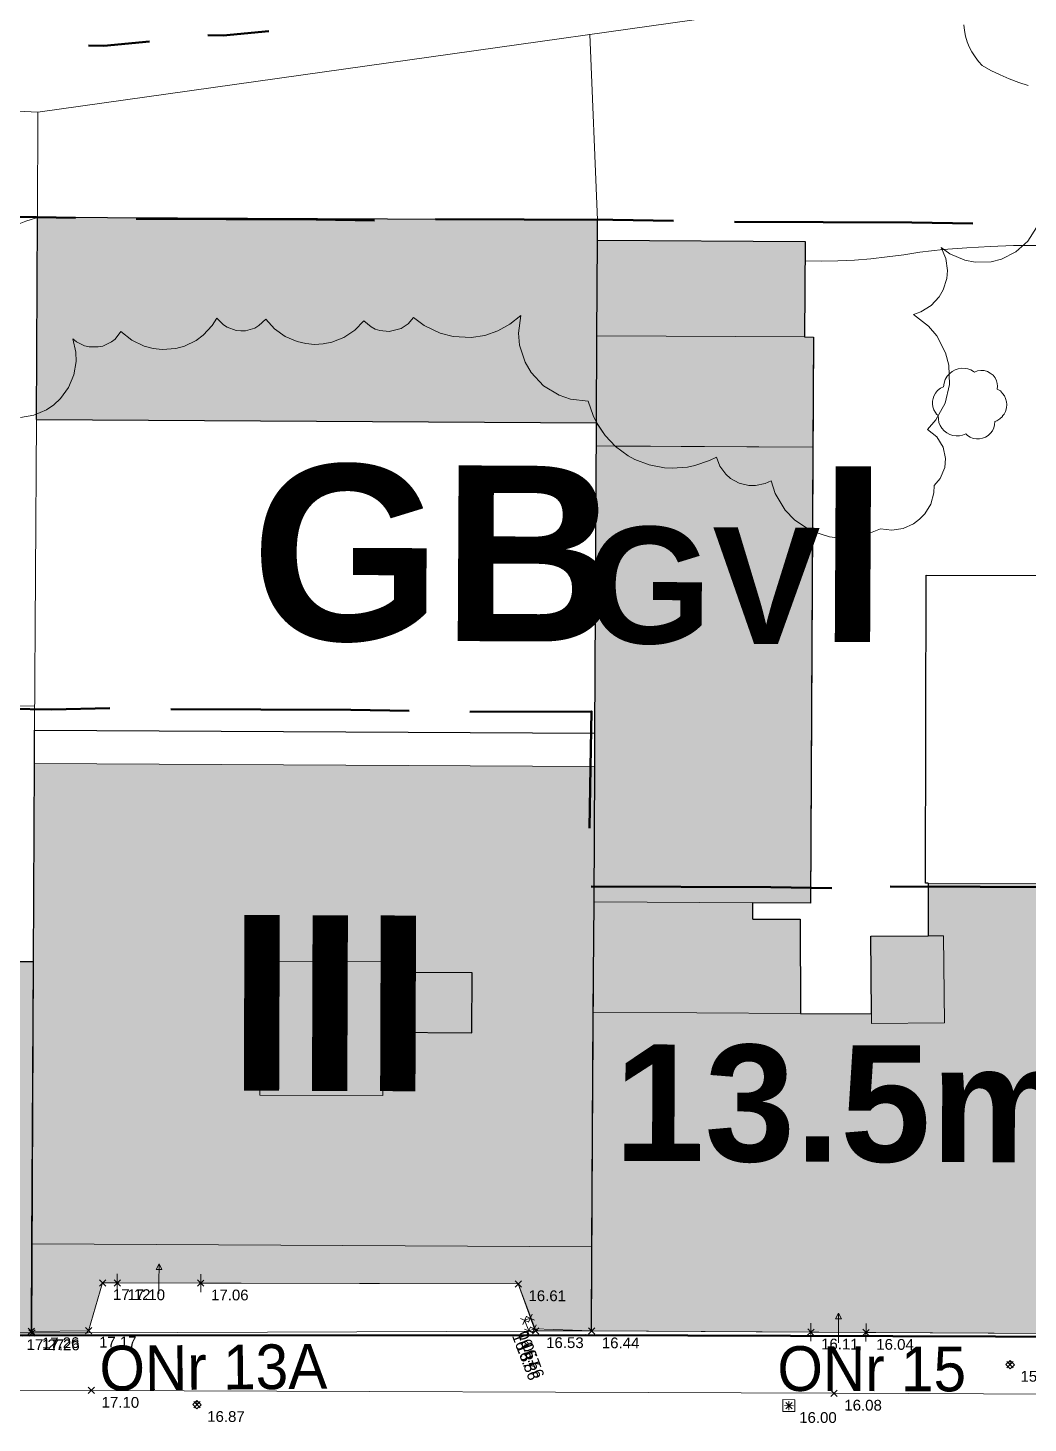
# Model space of a CAD drawing. Header units: metres. Extents: x -208 to 1512, y -277 to 123.
# Drawn here: x 748.25 to 781.78, y 10.38 to 57.13 of the extents above; entities that cross this region are included whole.
import ezdxf
from ezdxf.enums import TextEntityAlignment as Align

# ---------------------------------------------------------------- set-up
doc = ezdxf.new("R2010")
doc.units = ezdxf.units.M
doc.header["$MEASUREMENT"] = 0
for name, color, linetype in [('725 Nachbarbebauung', 7, 'Continuous'), ('730_DKM_Grenzen', 7, 'Continuous'), ('740_WienGV_Flwd-Bebauungsplan', 7, 'Continuous'), ('740_WienGV_Flwd-Bebauungsplan Text', 7, 'Continuous'), ('740_WienGV_Höhenkoten', 7, 'Continuous'), ('740_WienGV_L_Baum_ -gruppen_ Grünflächen', 7, 'Continuous'), ('740_WienGV_L_Böschungskante', 7, 'Continuous'), ('740_WienGV_L_Einbauten', 7, 'Continuous'), ('740_WienGV_L_Gebäude', 7, 'Continuous'), ('740_WienGV_L_Mauer_Sockel', 7, 'Continuous'), ('740_WienGV_T_Einbauten', 7, 'Continuous'), ('740_WienGV_T_Gebäude', 7, 'Continuous'), ('740_WienGV_T_Straßen_ Gehsteige_ Schienen', 7, 'Continuous'), ('740_WienGV_unbrauchbares', 7, 'Continuous'), ('918 Lageplan Beschriftung.x', 7, 'Continuous')]:
    doc.layers.add(name, color=color, linetype=linetype)
doc.styles.add('ERSTELLTER_STIL_12', font='arial.ttf', dxfattribs={"width": 1.000059})
doc.styles.add('ERSTELLTER_STIL_3', font='arial.ttf')
doc.styles.add('ERSTELLTER_STIL_5', font='arial.ttf', dxfattribs={"width": 0.936858})

# ---------------------------------------------------------------- blocks, each defined once
blk = doc.blocks.new('Decke_73_5', base_point=(724.943, 34.534))
at = {"layer": '725 Nachbarbebauung', "linetype": 'Continuous', "lineweight": 0, "true_color": 0x1f1f1f}
blk.add_hatch(color=250, dxfattribs=at).paths.add_polyline_path([(724.943, 34.534), (725.381, 14.773, 0.470004), (726.728, 13.518), (748.38, 13.401), (748.428, 25.842), (743.674, 25.871), (743.687, 27.749), (743.669, 27.969), (743.63, 28.186), (743.569, 28.397), (743.488, 28.601), (743.386, 28.797), (743.267, 28.981), (743.129, 29.153), (742.975, 29.311), (742.805, 29.451), (742.623, 29.575), (742.429, 29.68), (742.227, 29.765), (742.016, 29.829), (741.8, 29.872), (741.581, 29.894), (741.359, 29.894), (741.139, 29.871), (740.922, 29.827), (740.709, 29.761), (740.505, 29.675), (740.311, 29.569), (740.128, 29.443), (739.959, 29.299), (739.805, 29.14), (739.667, 28.965), (739.547, 28.778), (739.448, 28.581), (739.368, 28.374), (739.309, 28.16), (739.272, 27.941), (739.257, 25.888), (737.627, 25.9), (737.434, 34.465)])
at = {"layer": '725 Nachbarbebauung', "color": 8, "linetype": 'Continuous', "lineweight": 13, "flags": 128}
blk.add_lwpolyline([(724.943, 34.534), (725.381, 14.773, 0.470004), (726.728, 13.518), (748.38, 13.401), (748.428, 25.842), (743.674, 25.871), (743.687, 27.749), (743.669, 27.969), (743.63, 28.186), (743.569, 28.397), (743.488, 28.601), (743.386, 28.797), (743.267, 28.981), (743.129, 29.153), (742.975, 29.311), (742.805, 29.451), (742.623, 29.575), (742.429, 29.68), (742.227, 29.765), (742.016, 29.829), (741.8, 29.872), (741.581, 29.894), (741.359, 29.894), (741.139, 29.871), (740.922, 29.827), (740.709, 29.761), (740.505, 29.675), (740.311, 29.569), (740.128, 29.443), (739.959, 29.299), (739.805, 29.14), (739.667, 28.965), (739.547, 28.778), (739.448, 28.581), (739.368, 28.374), (739.309, 28.16), (739.272, 27.941), (739.257, 25.888), (737.627, 25.9), (737.434, 34.465)], format="xyb", close=True, dxfattribs=at)
blk = doc.blocks.new('Decke_74_5', base_point=(784.299, 13.375))
at = {"layer": '725 Nachbarbebauung', "linetype": 'Continuous', "lineweight": 0, "true_color": 0x1f1f1f}
blk.add_hatch(color=250, dxfattribs=at).paths.add_polyline_path([(784.299, 13.375), (784.307, 13.52), (784.318, 28.46), (778.427, 28.474), (778.423, 26.708), (776.502, 26.69), (776.527, 24.089), (774.143, 24.105), (767.2, 24.148), (767.144, 13.467)])
at = {"layer": '725 Nachbarbebauung', "color": 8, "linetype": 'Continuous', "lineweight": 13, "flags": 128}
blk.add_lwpolyline([(784.299, 13.375), (784.307, 13.52), (784.318, 28.46), (778.427, 28.474), (778.423, 26.708), (776.502, 26.69), (776.527, 24.089), (774.143, 24.105), (767.2, 24.148), (767.144, 13.467)], close=True, dxfattribs=at)
blk = doc.blocks.new('Decke_75_5', base_point=(767.144, 13.467))
at = {"layer": '725 Nachbarbebauung', "linetype": 'Continuous', "lineweight": 0, "true_color": 0x1f1f1f}
blk.add_hatch(color=250, dxfattribs=at).paths.add_polyline_path([(767.144, 13.467), (767.156, 16.287), (748.375, 16.392), (748.361, 13.451), (750.282, 13.476), (750.751, 15.078), (764.683, 15.043), (765.227, 13.538)])
at = {"layer": '725 Nachbarbebauung', "color": 8, "linetype": 'Continuous', "lineweight": 13, "flags": 128}
blk.add_lwpolyline([(767.144, 13.467), (767.156, 16.287), (748.375, 16.392), (748.361, 13.451), (750.282, 13.476), (750.751, 15.078), (764.683, 15.043), (765.227, 13.538)], close=True, dxfattribs=at)
blk = doc.blocks.new('Decke_76_5', base_point=(767.156, 16.287))
at = {"layer": '725 Nachbarbebauung', "linetype": 'Continuous', "lineweight": 0, "true_color": 0x1f1f1f}
blk.add_hatch(color=250, dxfattribs=at).paths.add_polyline_path([(767.156, 16.287), (767.251, 32.378), (748.47, 32.483), (748.375, 16.392)])
at = {"layer": '725 Nachbarbebauung', "color": 8, "linetype": 'Continuous', "lineweight": 13, "flags": 128}
blk.add_lwpolyline([(767.156, 16.287), (767.251, 32.378), (748.47, 32.483), (748.375, 16.392)], close=True, dxfattribs=at)
blk = doc.blocks.new('Decke_104_5', base_point=(767.344, 50.01))
at = {"layer": '725 Nachbarbebauung', "linetype": 'Continuous', "lineweight": 0, "true_color": 0x1f1f1f}
blk.add_hatch(color=250, dxfattribs=at).paths.add_polyline_path([(767.344, 50.01), (767.325, 46.809), (774.286, 46.772), (774.301, 49.322), (774.304, 49.972)])
at = {"layer": '725 Nachbarbebauung', "color": 8, "linetype": 'Continuous', "lineweight": 13, "flags": 128}
blk.add_lwpolyline([(774.286, 46.772), (774.301, 49.322), (774.304, 49.972), (767.344, 50.01)], dxfattribs=at)
blk = doc.blocks.new('Decke_105_5', base_point=(767.312, 43.899))
at = {"layer": '725 Nachbarbebauung', "linetype": 'Continuous', "lineweight": 0, "true_color": 0x1f1f1f}
blk.add_hatch(color=250, dxfattribs=at).paths.add_polyline_path([(767.312, 43.899), (767.594, 43.473), (767.934, 43.115), (774.565, 43.076), (774.586, 46.766), (774.286, 46.772), (767.325, 46.809), (767.312, 43.899)])
at = {"layer": '725 Nachbarbebauung', "color": 8, "linetype": 'Continuous', "lineweight": 13, "flags": 128}
for points in [[(774.286, 46.772), (767.325, 46.809)], [(774.565, 43.076), (774.586, 46.766), (774.286, 46.772)], [(767.312, 43.899), (767.312, 43.899)]]:
    blk.add_lwpolyline(points, dxfattribs=at)
blk = doc.blocks.new('Decke_106_5', base_point=(767.228, 27.848))
at = {"layer": '725 Nachbarbebauung', "linetype": 'Continuous', "lineweight": 0, "true_color": 0x1f1f1f}
blk.add_hatch(color=250, dxfattribs=at).paths.add_polyline_path([(767.228, 27.848), (772.547, 27.817), (774.478, 27.805), (774.565, 43.076), (767.934, 43.115), (767.594, 43.473), (767.312, 43.899), (767.251, 33.499), (767.251, 32.378)])
at = {"layer": '725 Nachbarbebauung', "color": 8, "linetype": 'Continuous', "lineweight": 13, "flags": 128}
for points in [[(767.312, 43.899), (767.251, 33.499), (767.251, 32.378), (767.228, 27.848)], [(767.594, 43.473), (767.312, 43.899)], [(767.934, 43.115), (767.594, 43.473)], [(774.565, 43.076), (767.934, 43.115)], [(772.547, 27.817), (774.478, 27.805), (774.565, 43.076)]]:
    blk.add_lwpolyline(points, dxfattribs=at)
blk = doc.blocks.new('Decke_107_5', base_point=(767.211, 25.568))
at = {"layer": '725 Nachbarbebauung', "linetype": 'Continuous', "lineweight": 0, "true_color": 0x1f1f1f}
blk.add_hatch(color=250, dxfattribs=at).paths.add_polyline_path([(767.211, 25.568), (767.202, 24.148), (774.143, 24.105), (774.139, 27.265), (772.545, 27.264), (772.547, 27.817), (767.228, 27.848)])
at = {"layer": '725 Nachbarbebauung', "color": 8, "linetype": 'Continuous', "lineweight": 13, "flags": 128}
for points in [[(767.211, 25.568), (767.202, 24.148), (774.143, 24.105), (774.139, 27.265), (772.545, 27.264), (772.547, 27.817)], [(767.228, 27.848), (767.211, 25.568)], [(772.547, 27.817), (767.228, 27.848)]]:
    blk.add_lwpolyline(points, dxfattribs=at)
blk = doc.blocks.new('Decke_108_5', base_point=(748.565, 50.774))
at = {"layer": '725 Nachbarbebauung', "linetype": 'Continuous', "lineweight": 0, "true_color": 0x1f1f1f}
blk.add_hatch(color=250, dxfattribs=at).paths.add_polyline_path([(748.565, 50.774), (748.531, 44.003), (767.312, 43.899), (767.325, 46.809), (767.344, 50.01), (767.346, 50.68)])
at = {"layer": '725 Nachbarbebauung', "color": 8, "linetype": 'Continuous', "lineweight": 13, "flags": 128}
for points in [[(748.565, 50.774), (748.531, 44.003), (767.312, 43.899)], [(767.344, 50.01), (767.346, 50.68), (748.565, 50.774)], [(767.325, 46.809), (767.344, 50.01)], [(767.312, 43.899), (767.325, 46.809)]]:
    blk.add_lwpolyline(points, dxfattribs=at)
blk = doc.blocks.new('LO00050[555]_5', base_point=(759.808, 39.268))
at = {"layer": '740_WienGV_L_Einbauten', "color": 252, "linetype": 'Continuous', "lineweight": 13, "true_color": 0x949494}
for p, q in [((759.612, 39.472), (759.604, 39.072)), ((760.012, 39.464), (759.612, 39.472)), ((760.004, 39.064), (760.012, 39.464)), ((759.604, 39.072), (760.004, 39.064))]:
    blk.add_line(p, q, dxfattribs=at)
blk = doc.blocks.new('GI0007_ATT22(LAUB)0[588]_5', base_point=(779.819, 44.538))
at = {"layer": '740_WienGV_L_Baum_ -gruppen_ Grünflächen', "color": 252, "linetype": 'Continuous', "lineweight": 13, "true_color": 0x949494}
for p, q in [((778.959, 45.219), (778.997, 45.35)), ((778.997, 45.35), (779.07, 45.457)), ((779.07, 45.457), (779.149, 45.553)), ((779.149, 45.553), (779.235, 45.619)), ((779.235, 45.619), (779.329, 45.669)), ((779.329, 45.669), (779.434, 45.703)), ((779.434, 45.703), (779.553, 45.722)), ((779.553, 45.722), (779.671, 45.716)), ((779.671, 45.716), (779.763, 45.699)), ((779.763, 45.699), (779.858, 45.668)), ((779.858, 45.668), (779.95, 45.61)), ((779.95, 45.61), (779.978, 45.59)), ((779.978, 45.59), (780.082, 45.632)), ((780.082, 45.632), (780.192, 45.65)), ((780.192, 45.65), (780.304, 45.644)), ((780.304, 45.644), (780.419, 45.614)), ((780.419, 45.614), (780.51, 45.56)), ((780.51, 45.56), (780.602, 45.489)), ((780.602, 45.489), (780.676, 45.399)), ((780.676, 45.399), (780.716, 45.306)), ((778.614, 44.792), (778.671, 44.89)), ((778.671, 44.89), (778.745, 44.978)), ((778.745, 44.978), (778.843, 45.056)), ((778.843, 45.056), (778.945, 45.098)), ((778.945, 45.098), (778.959, 45.219)), ((780.716, 45.306), (780.742, 45.213)), ((780.742, 45.213), (780.755, 45.12)), ((780.755, 45.12), (780.746, 45.021)), ((780.746, 45.021), (780.848, 44.962)), ((780.848, 44.962), (780.925, 44.881)), ((780.925, 44.881), (780.983, 44.796)), ((778.572, 44.528), (778.573, 44.62)), ((778.586, 44.426), (778.572, 44.528)), ((778.573, 44.62), (778.591, 44.712)), ((778.618, 44.329), (778.586, 44.426)), ((778.591, 44.712), (778.614, 44.792)), ((780.983, 44.796), (781.025, 44.712)), ((781.025, 44.712), (781.054, 44.594)), ((781.054, 44.594), (781.065, 44.505)), ((781.065, 44.505), (781.056, 44.402)), ((778.671, 44.24), (778.618, 44.329)), ((778.711, 44.184), (778.671, 44.24)), ((778.764, 44.138), (778.711, 44.184)), ((778.769, 44.017), (778.764, 44.138)), ((778.79, 43.91), (778.769, 44.017)), ((780.732, 43.967), (780.662, 43.935)), ((780.831, 44.031), (780.732, 43.967)), ((780.916, 44.111), (780.831, 44.031)), ((780.925, 44.124), (780.916, 44.111)), ((780.976, 44.19), (780.925, 44.124)), ((781.02, 44.273), (780.976, 44.19)), ((781.056, 44.402), (781.02, 44.273)), ((778.83, 43.807), (778.79, 43.91)), ((778.889, 43.713), (778.83, 43.807)), ((778.964, 43.63), (778.889, 43.713)), ((779.05, 43.561), (778.964, 43.63)), ((779.149, 43.509), (779.05, 43.561)), ((779.255, 43.475), (779.149, 43.509)), ((779.364, 43.459), (779.255, 43.475)), ((779.584, 43.487), (779.475, 43.464)), ((779.688, 43.529), (779.584, 43.487)), ((779.75, 43.466), (779.688, 43.529)), ((780.518, 43.544), (780.44, 43.473)), ((780.58, 43.63), (780.518, 43.544)), ((780.626, 43.726), (780.58, 43.63)), ((780.653, 43.828), (780.626, 43.726)), ((780.662, 43.935), (780.653, 43.828)), ((779.475, 43.464), (779.364, 43.459)), ((779.84, 43.411), (779.75, 43.466)), ((779.939, 43.374), (779.84, 43.411)), ((780.043, 43.354), (779.939, 43.374)), ((780.15, 43.356), (780.043, 43.354)), ((780.254, 43.377), (780.15, 43.356)), ((780.352, 43.416), (780.254, 43.377)), ((780.44, 43.473), (780.352, 43.416))]:
    blk.add_line(p, q, dxfattribs=at)
blk = doc.blocks.new('LO00110[617]_5', base_point=(781.176, 12.34))
at = {"layer": '740_WienGV_T_Einbauten', "color": 252, "linetype": 'Continuous', "lineweight": 13, "true_color": 0x949494}
for p, q in [((781.179, 12.481), (781.035, 12.342)), ((781.035, 12.342), (781.173, 12.198)), ((781.173, 12.198), (781.317, 12.337)), ((781.179, 12.481), (781.176, 12.34)), ((781.317, 12.337), (781.179, 12.481))]:
    blk.add_line(p, q, dxfattribs=at)
blk = doc.blocks.new('LO00110[636]_5', base_point=(753.912, 10.999))
at = {"layer": '740_WienGV_T_Einbauten', "color": 252, "linetype": 'Continuous', "lineweight": 13, "true_color": 0x949494}
for p, q in [((753.914, 11.141), (753.77, 11.002)), ((753.77, 11.002), (753.909, 10.858)), ((753.909, 10.858), (754.053, 10.997)), ((753.914, 11.141), (753.912, 10.999)), ((754.053, 10.997), (753.914, 11.141))]:
    blk.add_line(p, q, dxfattribs=at)
blk = doc.blocks.new('TO00190[651]_5', base_point=(773.76, 10.966))
at = {"layer": '740_WienGV_Höhenkoten', "color": 252, "linetype": 'Continuous', "lineweight": 13, "true_color": 0x949494}
for p, q in [((773.61, 10.968), (773.91, 10.963)), ((773.762, 11.116), (773.757, 10.816))]:
    blk.add_line(p, q, dxfattribs=at)
blk = doc.blocks.new('LO00050[671]_5', base_point=(773.76, 10.966))
at = {"layer": '740_WienGV_T_Einbauten', "color": 252, "linetype": 'Continuous', "lineweight": 13, "true_color": 0x949494}
for p, q in [((773.56, 11.166), (773.559, 10.766)), ((773.559, 10.766), (773.959, 10.765)), ((773.96, 11.165), (773.56, 11.166)), ((773.959, 10.765), (773.96, 11.165))]:
    blk.add_line(p, q, dxfattribs=at)
blk = doc.blocks.new('LO00050[682]_5', base_point=(773.76, 10.966))
at = {"layer": '740_WienGV_T_Einbauten', "color": 252, "linetype": 'Continuous', "lineweight": 13, "true_color": 0x949494}
for p, q in [((773.56, 11.166), (773.559, 10.766)), ((773.559, 10.766), (773.959, 10.765)), ((773.96, 11.165), (773.56, 11.166)), ((773.959, 10.765), (773.96, 11.165))]:
    blk.add_line(p, q, dxfattribs=at)
blk = doc.blocks.new('EG_MARKER0[721]_5', base_point=(776.344, 13.417))
at = {"layer": '740_WienGV_T_Gebäude', "color": 252, "linetype": 'Continuous', "lineweight": 13, "true_color": 0x949494}
blk.add_line((776.342, 13.117), (776.346, 13.717), dxfattribs=at)
blk = doc.blocks.new('EG_MARKER0[722]_5', base_point=(774.494, 13.427))
at = {"layer": '740_WienGV_T_Gebäude', "color": 252, "linetype": 'Continuous', "lineweight": 13, "true_color": 0x949494}
blk.add_line((774.492, 13.127), (774.496, 13.727), dxfattribs=at)
blk = doc.blocks.new('BW00100[723]_5', base_point=(775.42, 13.565))
at = {"layer": '740_WienGV_T_Gebäude', "color": 252, "linetype": 'Continuous', "lineweight": 13, "true_color": 0x949494}
for p, q in [((775.423, 14.065), (775.326, 13.873)), ((775.419, 13.422), (775.423, 14.065)), ((775.519, 13.871), (775.423, 14.065)), ((775.326, 13.873), (775.519, 13.871)), ((775.417, 13.065), (775.419, 13.422))]:
    blk.add_line(p, q, dxfattribs=at)
blk = doc.blocks.new('EF_MARKER0[724]_5', base_point=(754.04, 15.07))
at = {"layer": '740_WienGV_T_Gebäude', "color": 252, "linetype": 'Continuous', "lineweight": 13, "true_color": 0x949494}
blk.add_line((754.04, 14.77), (754.041, 15.37), dxfattribs=at)
blk = doc.blocks.new('EF_MARKER0[725]_5', base_point=(751.24, 15.077))
at = {"layer": '740_WienGV_T_Gebäude', "color": 252, "linetype": 'Continuous', "lineweight": 13, "true_color": 0x949494}
blk.add_line((751.239, 14.777), (751.241, 15.377), dxfattribs=at)
blk = doc.blocks.new('BW00110[726]_5', base_point=(752.641, 15.216))
at = {"layer": '740_WienGV_T_Gebäude', "color": 252, "linetype": 'Continuous', "lineweight": 13, "true_color": 0x949494}
for p, q in [((752.642, 15.716), (752.546, 15.523)), ((752.546, 15.523), (752.739, 15.523)), ((752.64, 15.073), (752.642, 15.716)), ((752.739, 15.523), (752.642, 15.716)), ((752.639, 14.716), (752.64, 15.073))]:
    blk.add_line(p, q, dxfattribs=at)
blk = doc.blocks.new('DEF010[749]_5', base_point=(748.38, 13.401))
at = {"layer": '740_WienGV_T_Gebäude', "color": 252, "linetype": 'Continuous', "lineweight": 13, "true_color": 0x949494}
for p, q in [((748.487, 13.507), (748.273, 13.295)), ((748.274, 13.508), (748.485, 13.294))]:
    blk.add_line(p, q, dxfattribs=at)
at = {"layer": '740_WienGV_T_Gebäude', "color": 252, "lineweight": 13, "true_color": 0x949494, "style": 'ERSTELLTER_STIL_3'}
blk.add_attdef('HOEHE', text='', height=0.36, rotation=359.7198, dxfattribs=at).set_placement((748.724, 13.006), align=Align.MIDDLE_LEFT)
blk = doc.blocks.new('DEF010[753]_5', base_point=(750.751, 15.078))
at = {"layer": '740_WienGV_T_Gebäude', "color": 252, "linetype": 'Continuous', "lineweight": 13, "true_color": 0x949494}
for p, q in [((750.645, 15.184), (750.857, 14.972)), ((750.857, 15.184), (750.645, 14.972))]:
    blk.add_line(p, q, dxfattribs=at)
at = {"layer": '740_WienGV_T_Gebäude', "color": 252, "lineweight": 13, "true_color": 0x949494, "style": 'ERSTELLTER_STIL_3'}
blk.add_attdef('HOEHE', text='', height=0.36, rotation=359.8873, dxfattribs=at).set_placement((751.097, 14.686), align=Align.MIDDLE_LEFT)
blk = doc.blocks.new('DEF010[760]_5', base_point=(754.04, 15.07))
at = {"layer": '740_WienGV_T_Gebäude', "color": 252, "linetype": 'Continuous', "lineweight": 13, "true_color": 0x949494}
for p, q in [((754.147, 15.175), (753.934, 14.964)), ((753.935, 15.176), (754.146, 14.963))]:
    blk.add_line(p, q, dxfattribs=at)
at = {"layer": '740_WienGV_T_Gebäude', "color": 252, "lineweight": 13, "true_color": 0x949494, "style": 'ERSTELLTER_STIL_3'}
blk.add_attdef('HOEHE', text='', height=0.36, rotation=359.8503, dxfattribs=at).set_placement((754.386, 14.675), align=Align.MIDDLE_LEFT)
blk = doc.blocks.new('DEF010[767]_5', base_point=(751.24, 15.077))
at = {"layer": '740_WienGV_T_Gebäude', "color": 252, "linetype": 'Continuous', "lineweight": 13, "true_color": 0x949494}
for p, q in [((751.134, 15.183), (751.346, 14.971)), ((751.346, 15.183), (751.134, 14.971))]:
    blk.add_line(p, q, dxfattribs=at)
at = {"layer": '740_WienGV_T_Gebäude', "color": 252, "lineweight": 13, "true_color": 0x949494, "style": 'ERSTELLTER_STIL_3'}
blk.add_attdef('HOEHE', text='', height=0.36, rotation=359.8503, dxfattribs=at).set_placement((751.585, 14.682), align=Align.MIDDLE_LEFT)
blk = doc.blocks.new('DEF010[793]_5', base_point=(775.272, 11.378))
at = {"layer": '740_WienGV_T_Straßen_ Gehsteige_ Schienen', "color": 252, "linetype": 'Continuous', "lineweight": 13, "true_color": 0x949494}
for p, q in [((775.379, 11.484), (775.166, 11.272)), ((775.167, 11.484), (775.378, 11.271))]:
    blk.add_line(p, q, dxfattribs=at)
at = {"layer": '740_WienGV_T_Straßen_ Gehsteige_ Schienen', "color": 252, "lineweight": 13, "true_color": 0x949494, "style": 'ERSTELLTER_STIL_3'}
blk.add_attdef('HOEHE', text='', height=0.36, rotation=359.7784, dxfattribs=at).set_placement((775.617, 10.983), align=Align.MIDDLE_LEFT)
blk = doc.blocks.new('DEF010[795]_5', base_point=(764.683, 15.043))
at = {"layer": '740_WienGV_T_Gebäude', "color": 252, "linetype": 'Continuous', "lineweight": 13, "true_color": 0x949494}
for p, q in [((764.789, 15.148), (764.576, 14.937)), ((764.577, 15.149), (764.789, 14.936))]:
    blk.add_line(p, q, dxfattribs=at)
at = {"layer": '740_WienGV_T_Gebäude', "color": 252, "lineweight": 13, "true_color": 0x949494, "style": 'ERSTELLTER_STIL_3'}
blk.add_attdef('HOEHE', text='', height=0.36, rotation=359.8545, dxfattribs=at).set_placement((765.028, 14.648), align=Align.MIDDLE_LEFT)
blk = doc.blocks.new('DEF010[805]_5', base_point=(753.912, 10.999))
at = {"layer": '740_WienGV_T_Einbauten', "color": 252, "linetype": 'Continuous', "lineweight": 13, "true_color": 0x949494}
for p, q in [((754.018, 11.105), (753.805, 10.894)), ((753.806, 11.106), (754.018, 10.893))]:
    blk.add_line(p, q, dxfattribs=at)
at = {"layer": '740_WienGV_T_Einbauten', "color": 252, "lineweight": 13, "true_color": 0x949494, "style": 'ERSTELLTER_STIL_3'}
blk.add_attdef('HOEHE', text='', height=0.36, rotation=359.7784, dxfattribs=at).set_placement((754.257, 10.604), align=Align.MIDDLE_LEFT)
blk = doc.blocks.new('DEF010[813]_5', base_point=(765.227, 13.538))
at = {"layer": '740_WienGV_unbrauchbares', "color": 252, "linetype": 'Continuous', "lineweight": 13, "true_color": 0x949494}
for p, q in [((765.364, 13.476), (765.091, 13.6)), ((765.289, 13.675), (765.165, 13.402))]:
    blk.add_line(p, q, dxfattribs=at)
at = {"layer": '740_WienGV_unbrauchbares', "color": 252, "lineweight": 13, "true_color": 0x949494, "style": 'ERSTELLTER_STIL_3'}
blk.add_attdef('HOEHE', text='', height=0.36, rotation=290.5278, dxfattribs=at).set_placement((764.963, 13.087), align=Align.MIDDLE_LEFT)
blk = doc.blocks.new('DEF010[825]_5', base_point=(773.76, 10.966))
at = {"layer": '740_WienGV_Höhenkoten', "color": 252, "linetype": 'Continuous', "lineweight": 13, "true_color": 0x949494}
for p, q in [((773.866, 11.071), (773.653, 10.86)), ((773.654, 11.072), (773.865, 10.859))]:
    blk.add_line(p, q, dxfattribs=at)
at = {"layer": '740_WienGV_Höhenkoten', "color": 252, "lineweight": 13, "true_color": 0x949494, "style": 'ERSTELLTER_STIL_3'}
blk.add_attdef('HOEHE', text='', height=0.36, rotation=359.7784, dxfattribs=at).set_placement((774.104, 10.57), align=Align.MIDDLE_LEFT)
blk = doc.blocks.new('DEF010[829]_5', base_point=(765.035, 13.469))
at = {"layer": '740_WienGV_unbrauchbares', "color": 252, "linetype": 'Continuous', "lineweight": 13, "true_color": 0x949494}
for p, q in [((765.097, 13.606), (764.973, 13.332)), ((765.172, 13.407), (764.898, 13.531))]:
    blk.add_line(p, q, dxfattribs=at)
at = {"layer": '740_WienGV_unbrauchbares', "color": 252, "lineweight": 13, "true_color": 0x949494, "style": 'ERSTELLTER_STIL_3'}
blk.add_attdef('HOEHE', text='', height=0.36, rotation=290.7234, dxfattribs=at).set_placement((764.773, 13.017), align=Align.MIDDLE_LEFT)
blk = doc.blocks.new('DEF010[849]_5', base_point=(767.144, 13.467))
at = {"layer": '740_WienGV_T_Gebäude', "color": 252, "linetype": 'Continuous', "lineweight": 13, "true_color": 0x949494}
for p, q in [((767.251, 13.573), (767.038, 13.362)), ((767.039, 13.574), (767.25, 13.361))]:
    blk.add_line(p, q, dxfattribs=at)
at = {"layer": '740_WienGV_T_Gebäude', "color": 252, "lineweight": 13, "true_color": 0x949494, "style": 'ERSTELLTER_STIL_3'}
blk.add_attdef('HOEHE', text='', height=0.36, rotation=359.6906, dxfattribs=at).set_placement((767.488, 13.071), align=Align.MIDDLE_LEFT)
blk = doc.blocks.new('DEF010[858]_5', base_point=(774.494, 13.427))
at = {"layer": '740_WienGV_T_Gebäude', "color": 252, "linetype": 'Continuous', "lineweight": 13, "true_color": 0x949494}
for p, q in [((774.601, 13.533), (774.387, 13.322)), ((774.388, 13.534), (774.599, 13.321))]:
    blk.add_line(p, q, dxfattribs=at)
at = {"layer": '740_WienGV_T_Gebäude', "color": 252, "lineweight": 13, "true_color": 0x949494, "style": 'ERSTELLTER_STIL_3'}
blk.add_attdef('HOEHE', text='', height=0.36, rotation=359.6623, dxfattribs=at).set_placement((774.838, 13.032), align=Align.MIDDLE_LEFT)
blk = doc.blocks.new('DEF010[861]_5', base_point=(765.094, 13.895))
at = {"layer": '740_WienGV_unbrauchbares', "color": 252, "linetype": 'Continuous', "lineweight": 13, "true_color": 0x949494}
for p, q in [((765.156, 14.031), (765.032, 13.758)), ((765.23, 13.833), (764.957, 13.957))]:
    blk.add_line(p, q, dxfattribs=at)
at = {"layer": '740_WienGV_unbrauchbares', "color": 252, "lineweight": 13, "true_color": 0x949494, "style": 'ERSTELLTER_STIL_3'}
blk.add_attdef('HOEHE', text='', height=0.36, rotation=290.5278, dxfattribs=at).set_placement((764.83, 13.444), align=Align.MIDDLE_LEFT)
blk = doc.blocks.new('DEF010[879]_5', base_point=(750.282, 13.476))
at = {"layer": '740_WienGV_T_Gebäude', "color": 252, "linetype": 'Continuous', "lineweight": 13, "true_color": 0x949494}
for p, q in [((750.174, 13.581), (750.389, 13.371)), ((750.386, 13.584), (750.177, 13.369))]:
    blk.add_line(p, q, dxfattribs=at)
at = {"layer": '740_WienGV_T_Gebäude', "color": 252, "lineweight": 13, "true_color": 0x949494, "style": 'ERSTELLTER_STIL_3'}
blk.add_attdef('HOEHE', text='', height=0.36, rotation=0.7399, dxfattribs=at).set_placement((750.633, 13.09), align=Align.MIDDLE_LEFT)
blk = doc.blocks.new('DEF010[904]_5', base_point=(748.361, 13.451))
at = {"layer": '740_WienGV_T_Gebäude', "color": 252, "linetype": 'Continuous', "lineweight": 13, "true_color": 0x949494}
for p, q in [((748.466, 13.559), (748.256, 13.344)), ((748.253, 13.556), (748.468, 13.347))]:
    blk.add_line(p, q, dxfattribs=at)
at = {"layer": '740_WienGV_T_Gebäude', "color": 252, "lineweight": 13, "true_color": 0x949494, "style": 'ERSTELLTER_STIL_3'}
blk.add_attdef('HOEHE', text='', height=0.36, rotation=0.7399, dxfattribs=at).set_placement((748.713, 13.062), align=Align.MIDDLE_LEFT)
blk = doc.blocks.new('DEF010[912]_5', base_point=(750.372, 11.474))
at = {"layer": '740_WienGV_T_Straßen_ Gehsteige_ Schienen', "color": 252, "linetype": 'Continuous', "lineweight": 13, "true_color": 0x949494}
for p, q in [((750.478, 11.58), (750.265, 11.369)), ((750.266, 11.581), (750.478, 11.368))]:
    blk.add_line(p, q, dxfattribs=at)
at = {"layer": '740_WienGV_T_Straßen_ Gehsteige_ Schienen', "color": 252, "lineweight": 13, "true_color": 0x949494, "style": 'ERSTELLTER_STIL_3'}
blk.add_attdef('HOEHE', text='', height=0.36, rotation=359.7784, dxfattribs=at).set_placement((750.717, 11.079), align=Align.MIDDLE_LEFT)
blk = doc.blocks.new('DEF010[913]_5', base_point=(764.9, 13.824))
at = {"layer": '740_WienGV_unbrauchbares', "color": 252, "linetype": 'Continuous', "lineweight": 13, "true_color": 0x949494}
for p, q in [((765.037, 13.763), (764.764, 13.886)), ((764.962, 13.961), (764.839, 13.688))]:
    blk.add_line(p, q, dxfattribs=at)
at = {"layer": '740_WienGV_unbrauchbares', "color": 252, "lineweight": 13, "true_color": 0x949494, "style": 'ERSTELLTER_STIL_3'}
blk.add_attdef('HOEHE', text='', height=0.36, rotation=290.7234, dxfattribs=at).set_placement((764.638, 13.372), align=Align.MIDDLE_LEFT)
blk = doc.blocks.new('DEF010[914]_5', base_point=(765.094, 13.895))
at = {"layer": '740_WienGV_unbrauchbares', "color": 252, "linetype": 'Continuous', "lineweight": 13, "true_color": 0x949494}
for p, q in [((765.156, 14.031), (765.032, 13.758)), ((765.23, 13.833), (764.957, 13.957))]:
    blk.add_line(p, q, dxfattribs=at)
at = {"layer": '740_WienGV_unbrauchbares', "color": 252, "lineweight": 13, "true_color": 0x949494, "style": 'ERSTELLTER_STIL_3'}
blk.add_attdef('HOEHE', text='', height=0.36, rotation=290.5278, dxfattribs=at).set_placement((764.83, 13.444), align=Align.MIDDLE_LEFT)
blk = doc.blocks.new('DEF010[943]_5', base_point=(765.274, 13.471))
at = {"layer": '740_WienGV_T_Gebäude', "color": 252, "linetype": 'Continuous', "lineweight": 13, "true_color": 0x949494}
for p, q in [((765.168, 13.578), (765.38, 13.365)), ((765.38, 13.577), (765.168, 13.366))]:
    blk.add_line(p, q, dxfattribs=at)
at = {"layer": '740_WienGV_T_Gebäude', "color": 252, "lineweight": 13, "true_color": 0x949494, "style": 'ERSTELLTER_STIL_3'}
blk.add_attdef('HOEHE', text='', height=0.36, rotation=359.8691, dxfattribs=at).set_placement((765.62, 13.077), align=Align.MIDDLE_LEFT)
blk = doc.blocks.new('DEF010[947]_5', base_point=(776.344, 13.417))
at = {"layer": '740_WienGV_T_Gebäude', "color": 252, "linetype": 'Continuous', "lineweight": 13, "true_color": 0x949494}
for p, q in [((776.451, 13.522), (776.237, 13.311)), ((776.238, 13.523), (776.449, 13.31))]:
    blk.add_line(p, q, dxfattribs=at)
at = {"layer": '740_WienGV_T_Gebäude', "color": 252, "lineweight": 13, "true_color": 0x949494, "style": 'ERSTELLTER_STIL_3'}
blk.add_attdef('HOEHE', text='', height=0.36, rotation=359.6623, dxfattribs=at).set_placement((776.688, 13.021), align=Align.MIDDLE_LEFT)
blk = doc.blocks.new('DEF010[961]_5', base_point=(747.859, 13.404))
at = {"layer": '740_WienGV_T_Gebäude', "color": 252, "linetype": 'Continuous', "lineweight": 13, "true_color": 0x949494}
for p, q in [((747.966, 13.509), (747.752, 13.298)), ((747.753, 13.51), (747.964, 13.297))]:
    blk.add_line(p, q, dxfattribs=at)
at = {"layer": '740_WienGV_T_Gebäude', "color": 252, "lineweight": 13, "true_color": 0x949494, "style": 'ERSTELLTER_STIL_3'}
blk.add_attdef('HOEHE', text='', height=0.36, rotation=359.6662, dxfattribs=at).set_placement((748.203, 13.011), align=Align.MIDDLE_LEFT)
blk = doc.blocks.new('DEF010[992]_5', base_point=(781.176, 12.34))
at = {"layer": '740_WienGV_T_Einbauten', "color": 252, "linetype": 'Continuous', "lineweight": 13, "true_color": 0x949494}
for p, q in [((781.07, 12.446), (781.282, 12.234)), ((781.282, 12.446), (781.07, 12.234))]:
    blk.add_line(p, q, dxfattribs=at)
at = {"layer": '740_WienGV_T_Einbauten', "color": 252, "lineweight": 13, "true_color": 0x949494, "style": 'ERSTELLTER_STIL_3'}
blk.add_attdef('HOEHE', text='', height=0.36, rotation=0.086, dxfattribs=at).set_placement((781.523, 11.947), align=Align.MIDDLE_LEFT)

msp = doc.modelspace()

# ---------------------------------------------------------------- linework, layer by layer
at = {"layer": '730_DKM_Grenzen', "color": 8, "linetype": 'Continuous', "lineweight": 13}
for points in [[(725.373, 13.535), (748.38, 13.401)], [(767.144, 13.467), (765.274, 13.46), (750.281, 13.408), (748.38, 13.401)], [(784.235, 13.374), (767.144, 13.467)]]:
    msp.add_lwpolyline(points, dxfattribs=at)
at = {"layer": '740_WienGV_Flwd-Bebauungsplan', "color": 1, "linetype": 'Continuous', "lineweight": 50, "true_color": 0xfb0106}
for points in [[(752.323, 56.667), (750.79, 56.524)], [(754.791, 56.878), (754.281, 56.887)], [(756.323, 57.021), (754.791, 56.878)], [(750.79, 56.524), (750.281, 56.532)], [(747.885, 50.796), (749.839, 50.761)], [(751.878, 50.726), (757.912, 50.705)], [(757.912, 50.705), (759.866, 50.67)], [(761.907, 50.719), (767.856, 50.7)], [(767.856, 50.7), (769.895, 50.664)], [(771.934, 50.628), (777.883, 50.609)], [(777.883, 50.609), (779.922, 50.573)], [(805.867, 13.149), (784.112, 13.276), (766.945, 13.323), (748.077, 13.314), (725.131, 13.377), (724.651, 34.462), (709.444, 34.814), (709.963, 15.938), (710.09, 13.471), (692.243, 13.559)], [(747.596, 34.314), (749.04, 34.288)], [(749.04, 34.288), (750.996, 34.339)], [(753.035, 34.303), (759.069, 34.282)], [(759.069, 34.282), (761.023, 34.248)], [(763.062, 34.212), (767.142, 34.226), (767.109, 32.356)], [(767.109, 32.356), (767.073, 30.317)], [(767.124, 28.362), (773.158, 28.341)], [(773.158, 28.341), (775.197, 28.305)], [(777.152, 28.356), (783.186, 28.335)]]:
    msp.add_lwpolyline(points, dxfattribs=at)
at = {"layer": '740_WienGV_L_Baum_ -gruppen_ Grünflächen', "color": 72, "linetype": 'Continuous', "lineweight": 13, "true_color": 0x69e600}
for points in [[(782.058, 50.439), (781.769, 49.985), (781.37, 49.624), (780.891, 49.379), (780.543, 49.29), (780.005, 49.274), (779.652, 49.341), (779.159, 49.556), (778.868, 49.768), (779.025, 49.4), (779.078, 49.001), (779.056, 48.735), (778.934, 48.353), (778.799, 48.121), (778.526, 47.827), (778.186, 47.616), (777.933, 47.527), (778.442, 47.137), (778.717, 46.808), (779.011, 46.238), (779.118, 45.823), (779.139, 45.182), (778.993, 44.558), (778.688, 43.994), (778.406, 43.671), (778.718, 43.423), (778.928, 43.084), (779.01, 42.695), (778.981, 42.396), (778.828, 42.029), (778.634, 41.799), (778.62, 41.545), (778.516, 41.175), (778.318, 40.848), (778.142, 40.663), (777.936, 40.512), (777.585, 40.358), (777.206, 40.303), (776.826, 40.348)], [(764.767, 47.496), (764.407, 47.203), (764.001, 46.977), (763.562, 46.826), (763.103, 46.755), (762.502, 46.785), (762.069, 46.895), (761.533, 47.153), (761.176, 47.422), (760.992, 47.212), (760.758, 47.057), (760.352, 46.954), (760.04, 46.987), (759.891, 47.038), (759.752, 47.109), (759.513, 47.313), (759.207, 46.998), (758.842, 46.755), (758.433, 46.595), (758.146, 46.539), (757.853, 46.523), (757.562, 46.549), (757.277, 46.617), (756.874, 46.791), (756.518, 47.048), (756.224, 47.373), (755.991, 47.151), (755.85, 47.072), (755.542, 46.981), (755.38, 46.974), (755.226, 46.991), (754.931, 47.096), (754.801, 47.18), (754.584, 47.404), (754.426, 47.156), (754.124, 46.834), (753.887, 46.659), (753.491, 46.466), (753.207, 46.386), (752.752, 46.347), (752.444, 46.38), (752.144, 46.459)], [(776.826, 40.348), (776.213, 40.101), (775.557, 40.023), (775.118, 40.07), (774.493, 40.279), (773.944, 40.646), (773.639, 40.965), (773.299, 41.531), (773.16, 41.95), (772.96, 41.858), (772.636, 41.79), (772.416, 41.794), (772.095, 41.871), (771.805, 42.03), (771.639, 42.175), (771.445, 42.442), (771.328, 42.75), (771.097, 42.633), (770.61, 42.462), (770.357, 42.408), (769.841, 42.371), (769.584, 42.385), (769.076, 42.484), (768.594, 42.67), (768.367, 42.794), (767.95, 43.098), (767.594, 43.473), (767.309, 43.903), (767.195, 44.136), (767.033, 44.626), (766.433, 44.691), (766.052, 44.821), (765.536, 45.137), (765.122, 45.576), (764.917, 45.922), (764.729, 46.496), (764.692, 46.898), (764.767, 47.496)], [(752.144, 46.459), (751.726, 46.66), (751.365, 46.952), (751.17, 46.703), (751.046, 46.605), (750.76, 46.469), (750.606, 46.436), (750.297, 46.439), (750.146, 46.476), (749.871, 46.613), (749.751, 46.711), (749.852, 46.263), (749.862, 45.954), (749.785, 45.5), (749.608, 45.075), (749.339, 44.707), (749.117, 44.501), (748.866, 44.33), (748.448, 44.152), (748.002, 44.073)]]:
    msp.add_lwpolyline(points, dxfattribs=at)
at = {"layer": '740_WienGV_L_Böschungskante', "color": 252, "linetype": 'Continuous', "lineweight": 13, "true_color": 0x949494}
for points in [[(781.781, 55.196), (781.463, 55.302), (781.145, 55.418), (780.838, 55.553), (780.53, 55.699), (780.243, 55.864), (780.116, 56.007), (779.999, 56.159), (779.892, 56.321), (779.805, 56.492), (779.738, 56.664), (779.681, 56.855), (779.645, 57.035), (779.618, 57.226)], [(748.565, 50.774), (748.173, 50.651), (747.79, 50.498), (747.416, 50.325), (747.043, 50.142), (746.689, 49.938), (746.335, 49.715), (746.001, 49.481), (745.676, 49.227), (745.361, 48.962), (745.056, 48.678), (744.77, 48.383), (744.505, 48.068), (744.249, 47.742), (744.003, 47.417), (743.787, 47.111), (743.561, 46.815), (743.316, 46.529), (743.051, 46.264), (742.787, 46.009), (740.855, 44.469)], [(784.436, 49.766), (784.432, 49.766), (783.653, 49.811), (782.863, 49.835), (782.073, 49.84), (781.293, 49.834), (780.503, 49.808), (779.722, 49.763), (778.93, 49.697), (778.148, 49.612), (777.607, 49.522), (777.055, 49.452), (776.504, 49.392), (775.953, 49.342), (775.403, 49.322), (774.852, 49.312), (774.303, 49.322), (774.301, 49.322)]]:
    msp.add_lwpolyline(points, dxfattribs=at)
at = {"layer": '740_WienGV_L_Gebäude', "color": 7, "linetype": 'Continuous', "lineweight": 25}
for p, q in [((748.531, 44.003), (748.565, 50.774)), ((767.325, 46.809), (767.344, 50.01)), ((767.312, 43.899), (767.325, 46.809)), ((748.531, 44.003), (767.312, 43.899)), ((767.251, 33.499), (767.312, 43.899)), ((748.47, 33.603), (767.251, 33.499)), ((748.47, 32.483), (748.47, 33.603)), ((767.251, 32.378), (767.251, 33.499)), ((748.428, 25.842), (748.47, 32.483)), ((767.228, 27.848), (767.251, 32.378)), ((778.427, 28.474), (778.423, 26.708)), ((767.2, 24.148), (767.228, 27.848)), ((772.545, 27.264), (772.547, 27.817)), ((776.502, 26.69), (778.423, 26.708)), ((776.527, 24.089), (776.502, 26.69)), ((743.674, 25.871), (748.428, 25.842)), ((748.375, 16.392), (748.428, 25.842)), ((767.156, 16.287), (767.2, 24.148)), ((774.143, 24.105), (776.526, 24.089)), ((748.361, 13.451), (748.375, 16.392)), ((767.144, 13.467), (767.156, 16.287))]:
    msp.add_line(p, q, dxfattribs=at)
at = {"layer": '740_WienGV_L_Gebäude', "color": 252, "linetype": 'Continuous', "lineweight": 13, "true_color": 0x949494}
for p, q in [((767.325, 46.809), (774.286, 46.772)), ((767.308, 43.119), (774.565, 43.076)), ((748.47, 32.483), (767.251, 32.378)), ((778.427, 28.474), (783.892, 28.461)), ((772.547, 27.817), (767.228, 27.848)), ((778.423, 26.708), (778.943, 26.712)), ((767.2, 24.148), (774.143, 24.105)), ((748.375, 16.392), (767.156, 16.287))]:
    msp.add_line(p, q, dxfattribs=at)
at = {"layer": '740_WienGV_L_Gebäude', "color": 7, "linetype": 'Continuous', "lineweight": 25}
for points in [[(767.344, 50.01), (767.346, 50.68), (748.565, 50.774)], [(767.344, 50.01), (774.304, 49.972), (774.286, 46.772)], [(774.286, 46.772), (774.586, 46.766), (774.478, 27.805), (772.547, 27.817)], [(778.427, 28.474), (778.337, 28.474), (778.361, 38.788), (783.916, 38.775), (783.892, 28.461)], [(772.545, 27.264), (774.139, 27.265), (774.143, 24.105)]]:
    msp.add_lwpolyline(points, dxfattribs=at)
at = {"layer": '740_WienGV_L_Gebäude', "color": 252, "linetype": 'Continuous', "lineweight": 13, "true_color": 0x949494}
msp.add_lwpolyline([(776.527, 24.089), (776.529, 23.773), (778.97, 23.794), (778.943, 26.712)], dxfattribs=at)
msp.add_lwpolyline([(756.038, 25.863), (760.164, 25.847), (760.147, 21.357), (756.02, 21.372)], close=True, dxfattribs=at)
at = {"layer": '740_WienGV_L_Gebäude', "color": 7, "linetype": 'Continuous', "lineweight": 25}
msp.add_lwpolyline([(760.171, 23.478), (763.132, 23.46), (763.142, 25.463), (760.182, 25.479)], close=True, dxfattribs=at)
at = {"layer": '740_WienGV_L_Mauer_Sockel', "color": 252, "linetype": 'Continuous', "lineweight": 13, "true_color": 0x949494}
for p, q in [((767.346, 50.68), (767.08, 56.913)), ((717.841, 55.738), (748.58, 54.304)), ((737.434, 34.465), (748.475, 34.403))]:
    msp.add_line(p, q, dxfattribs=at)
at = {"layer": '740_WienGV_L_Mauer_Sockel', "color": 252, "linetype": 'Continuous', "lineweight": 13, "true_color": 0x8a8a8a}
msp.add_line((748.47, 33.603), (748.531, 44.003), dxfattribs=at)
at = {"layer": '740_WienGV_L_Mauer_Sockel', "color": 252, "linetype": 'Continuous', "lineweight": 13, "true_color": 0x949494}
msp.add_lwpolyline([(784.488, 59.367), (748.58, 54.304), (748.565, 50.774)], dxfattribs=at)
at = {"layer": '740_WienGV_T_Einbauten', "color": 252, "linetype": 'Continuous', "lineweight": 13, "true_color": 0x949494}
msp.add_lwpolyline([(764.9, 13.824), (765.035, 13.469), (765.227, 13.538), (765.094, 13.895)], close=True, dxfattribs=at)
at = {"layer": '740_WienGV_T_Gebäude', "color": 7, "linetype": 'Continuous', "lineweight": 18}
for p, q in [((750.282, 13.476), (750.751, 15.078)), ((750.751, 15.078), (751.24, 15.077)), ((751.24, 15.077), (751.24, 15.077)), ((751.24, 15.077), (754.04, 15.07)), ((754.04, 15.07), (764.683, 15.043)), ((754.04, 15.07), (754.041, 15.07)), ((764.683, 15.043), (765.274, 13.471)), ((747.859, 13.404), (748.38, 13.401)), ((748.361, 13.451), (750.282, 13.476)), ((748.38, 13.401), (748.361, 13.451)), ((765.274, 13.471), (767.144, 13.467)), ((767.144, 13.467), (774.494, 13.427)), ((774.494, 13.427), (774.494, 13.427)), ((774.494, 13.427), (776.344, 13.417)), ((776.344, 13.417), (776.344, 13.417)), ((776.344, 13.417), (784.299, 13.375))]:
    msp.add_line(p, q, dxfattribs=at)
at = {"layer": '740_WienGV_T_Straßen_ Gehsteige_ Schienen', "color": 8, "linetype": 'Continuous', "lineweight": 13}
for p, q in [((725.473, 11.57), (750.372, 11.474)), ((750.372, 11.474), (775.272, 11.378)), ((775.272, 11.378), (800.172, 11.282))]:
    msp.add_line(p, q, dxfattribs=at)

# ---------------------------------------------------------------- block references
at = {"layer": '725 Nachbarbebauung', "color": 8, "linetype": 'Continuous', "lineweight": 13}
for name, p in [('Decke_108_5', (748.565, 50.774)), ('Decke_104_5', (767.344, 50.01)), ('Decke_105_5', (767.312, 43.899)), ('Decke_106_5', (767.228, 27.848)), ('Decke_73_5', (724.943, 34.534)), ('Decke_76_5', (767.156, 16.287)), ('Decke_74_5', (784.299, 13.375)), ('Decke_107_5', (767.211, 25.568)), ('Decke_75_5', (767.144, 13.467))]:
    msp.add_blockref(name, p, dxfattribs=at)
at = {"layer": '740_WienGV_Höhenkoten', "color": 7, "linetype": 'Continuous', "lineweight": 25}
msp.add_blockref('TO00190[651]_5', (773.76, 10.966), dxfattribs=at)
at = {"layer": '740_WienGV_Höhenkoten', "color": 252, "linetype": 'Continuous', "lineweight": 13, "true_color": 0x949494}
msp.add_blockref('DEF010[825]_5', (773.76, 10.966), dxfattribs=at).add_auto_attribs({'HOEHE': '16.00'})
at = {"layer": '740_WienGV_L_Baum_ -gruppen_ Grünflächen', "color": 72, "linetype": 'Continuous', "lineweight": 13, "true_color": 0x69e600}
msp.add_blockref('GI0007_ATT22(LAUB)0[588]_5', (779.819, 44.538), dxfattribs=at)
at = {"layer": '740_WienGV_L_Einbauten', "color": 252, "linetype": 'Continuous', "lineweight": 13, "true_color": 0x949494}
msp.add_blockref('LO00050[555]_5', (759.808, 39.268), dxfattribs=at)
at = {"layer": '740_WienGV_T_Einbauten', "color": 252, "linetype": 'Continuous', "lineweight": 13, "true_color": 0x949494}
for name, p in [('LO00110[617]_5', (781.176, 12.34)), ('LO00110[636]_5', (753.912, 10.999)), ('LO00050[671]_5', (773.76, 10.966)), ('LO00050[682]_5', (773.76, 10.966))]:
    msp.add_blockref(name, p, dxfattribs=at)
for name, p, values in [('DEF010[992]_5', (781.176, 12.34), {'HOEHE': '15.82'}), ('DEF010[805]_5', (753.912, 10.999), {'HOEHE': '16.87'})]:
    msp.add_blockref(name, p, dxfattribs=at).add_auto_attribs(values)
at = {"layer": '740_WienGV_T_Gebäude', "color": 7, "linetype": 'Continuous', "lineweight": 25}
for name, p in [('BW00110[726]_5', (752.641, 15.216)), ('EF_MARKER0[725]_5', (751.24, 15.077)), ('EF_MARKER0[724]_5', (754.04, 15.07))]:
    msp.add_blockref(name, p, dxfattribs=at)
at = {"layer": '740_WienGV_T_Gebäude', "color": 252, "linetype": 'Continuous', "lineweight": 13, "true_color": 0x949494}
for name, p, values in [('DEF010[753]_5', (750.751, 15.078), {'HOEHE': '17.12'}), ('DEF010[767]_5', (751.24, 15.077), {'HOEHE': '17.10'}), ('DEF010[760]_5', (754.04, 15.07), {'HOEHE': '17.06'}), ('DEF010[795]_5', (764.683, 15.043), {'HOEHE': '16.61'}), ('DEF010[904]_5', (748.361, 13.451), {'HOEHE': '17.26'}), ('DEF010[879]_5', (750.282, 13.476), {'HOEHE': '17.17'}), ('DEF010[943]_5', (765.274, 13.471), {'HOEHE': '16.53'}), ('DEF010[849]_5', (767.144, 13.467), {'HOEHE': '16.44'}), ('DEF010[961]_5', (747.859, 13.404), {'HOEHE': '17.27'}), ('DEF010[749]_5', (748.38, 13.401), {'HOEHE': '17.26'}), ('DEF010[858]_5', (774.494, 13.427), {'HOEHE': '16.11'}), ('DEF010[947]_5', (776.344, 13.417), {'HOEHE': '16.04'})]:
    msp.add_blockref(name, p, dxfattribs=at).add_auto_attribs(values)
at = {"layer": '740_WienGV_T_Gebäude', "color": 252, "linetype": 'Continuous', "lineweight": 13, "true_color": 0x8a8a8a}
for name, p in [('BW00100[723]_5', (775.42, 13.565)), ('EG_MARKER0[722]_5', (774.494, 13.427)), ('EG_MARKER0[721]_5', (776.344, 13.417))]:
    msp.add_blockref(name, p, dxfattribs=at)
at = {"layer": '740_WienGV_T_Straßen_ Gehsteige_ Schienen', "color": 252, "linetype": 'Continuous', "lineweight": 13, "true_color": 0x949494}
for name, p, values in [('DEF010[912]_5', (750.372, 11.474), {'HOEHE': '17.10'}), ('DEF010[793]_5', (775.272, 11.378), {'HOEHE': '16.08'})]:
    msp.add_blockref(name, p, dxfattribs=at).add_auto_attribs(values)
at = {"layer": '740_WienGV_unbrauchbares', "color": 252, "linetype": 'Continuous', "lineweight": 13, "true_color": 0x949494}
for name, p, values in [('DEF010[861]_5', (765.094, 13.895), {'HOEHE': '16.57'}), ('DEF010[914]_5', (765.094, 13.895), {'HOEHE': '0.0'}), ('DEF010[913]_5', (764.9, 13.824), {'HOEHE': '16.57'}), ('DEF010[829]_5', (765.035, 13.469), {'HOEHE': '16.56'}), ('DEF010[813]_5', (765.227, 13.538), {'HOEHE': '16.56'})]:
    msp.add_blockref(name, p, dxfattribs=at).add_auto_attribs(values)

# ---------------------------------------------------------------- texts
at = {"layer": '740_WienGV_Flwd-Bebauungsplan Text', "color": 1, "linetype": 'Continuous', "lineweight": 0, "attachment_point": 7, "style": 'ERSTELLTER_STIL_12'}
for s, insert, char_height, rotation in [('\\A1;{\\pql;\\fArial|b1|i0|c0|p0;\\W1.000059;GB}', (755.71, 36.537), 5.88601, 359.6941), ('\\A1;{\\pql;\\fArial|b1|i0|c0|p0;\\W1.000059;I}', (774.747, 36.557), 5.88601, 359.6941), ('\\A1;{\\pql;\\fArial|b1|i0|c0|p0;\\W1.000059;GV}', (766.927, 36.459), 3.90336, 359.6941), ('\\A1;{\\pql;\\fArial|b1|i0|c0|p0;\\W1.000059;III}', (754.935, 21.522), 5.88601, 359.7941), ('\\A1;{\\pql;\\fArial|b1|i0|c0|p0;\\W1.000059;13.5m}', (767.897, 19.105), 3.90336, 359.7941)]:
    msp.add_mtext(s, dxfattribs=dict(at, insert=insert, char_height=char_height, rotation=rotation))
at = {"layer": '918 Lageplan Beschriftung.x', "color": 5, "linetype": 'Continuous', "lineweight": 0, "char_height": 1.5, "attachment_point": 7, "style": 'ERSTELLTER_STIL_5'}
for s, insert, rotation in [('\\A1;{\\pql;\\fArial|b0|i0|c0|p0;\\W0.936858;ONr \\fArial|b0|i0|c0|p0;\\W0.936858;13A}', (750.651, 11.447), 0.494), ('\\A1;{\\pql;\\fArial|b0|i0|c0|p0;\\W0.936858;ONr \\fArial|b0|i0|c0|p0;\\W0.936858;15}', (773.371, 11.438), 359.8449)]:
    msp.add_mtext(s, dxfattribs=dict(at, insert=insert, rotation=rotation))

doc.saveas('drawing.dxf')
